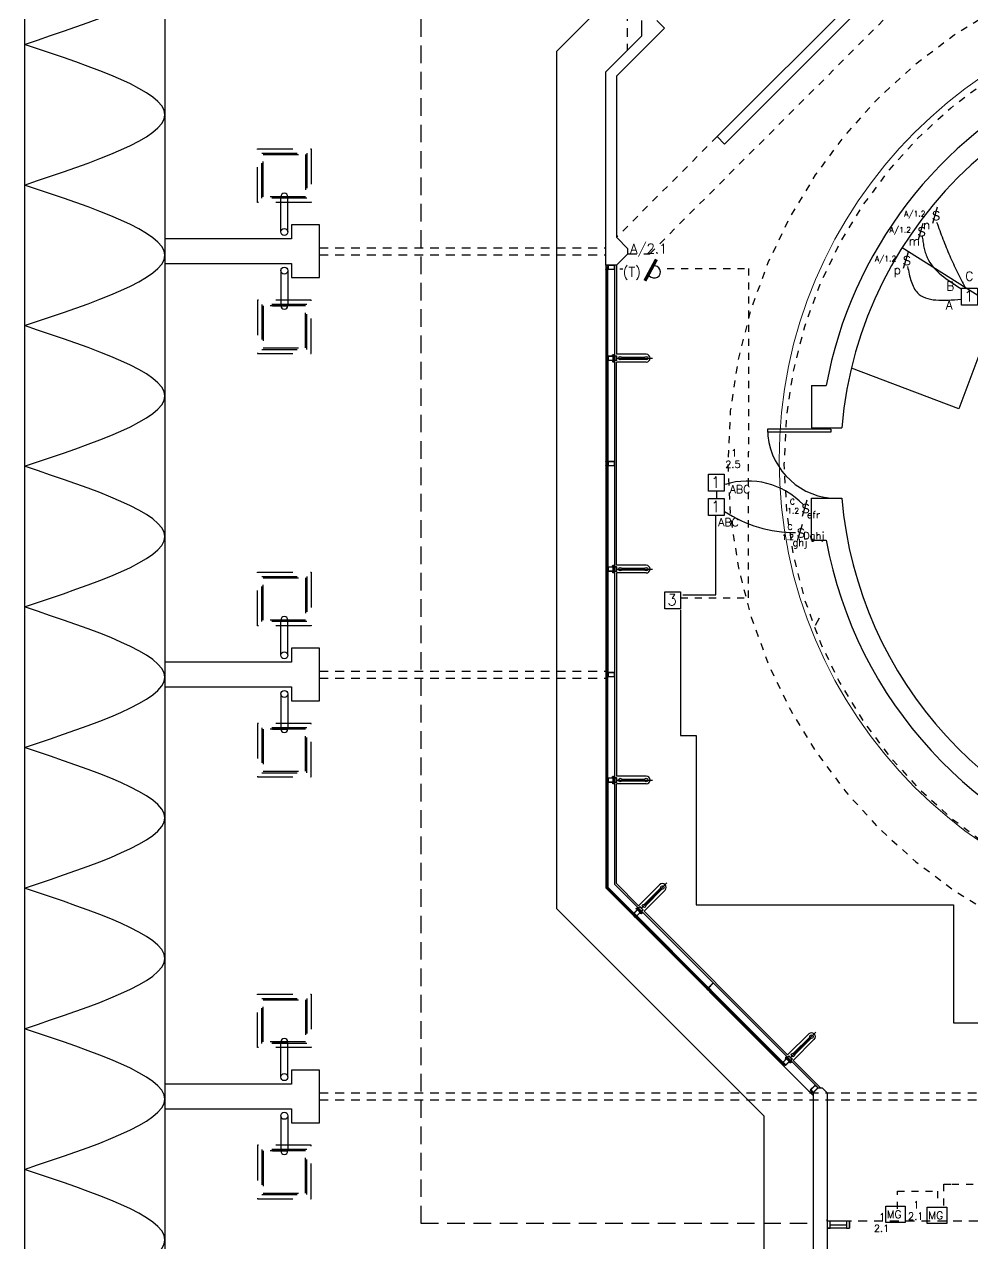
# Model space of a CAD drawing. Extents: x 638.8 to 694.4, y 623.5 to 665.5.
# Drawn here: x 659.63 to 673.13, y 632.45 to 649.79 of the extents above; entities that cross this region are included whole.
import ezdxf

# ---------------------------------------------------------------- set-up
doc = ezdxf.new("R2010")
doc.units = 0
doc.header["$LTSCALE"] = 0.5
doc.header["$MEASUREMENT"] = 0
for name, pattern in [('DASHDOTX2', [2, 1, -0.5, 0, -0.5]), ('DASHED2', [0.375, 0.25, -0.125]), ('HIDDEN', [0.375, 0.25, -0.125]), ('HIDDEN2', [0.1875, 0.125, -0.0625]), ('PHANTOM2', [31.75, 15.875, -3.175, 3.175, -3.175, 3.175, -3.175])]:
    doc.linetypes.add(name, pattern=pattern)
for name, color, linetype in [('ALUMBRADO', 3, 'CONTINUOUS'), ('columnas', 5, 'CONTINUOUS'), ('LUCES', 170, 'CONTINUOUS'), ('MUEBLES', 6, 'CONTINUOUS'), ('PARED', 1, 'CONTINUOUS'), ('paredes', 1, 'CONTINUOUS'), ('PISO', 1, 'CONTINUOUS'), ('pisoplanta', 1, 'CONTINUOUS'), ('PROYECCIONES', 6, 'HIDDEN'), ('PUERTAS', 6, 'CONTINUOUS'), ('SEÑALES', 4, 'CONTINUOUS'), ('talud', 5, 'CONTINUOUS'), ('texturas', 6, 'CONTINUOUS'), ('TOMAS', 4, 'HIDDEN2'), ('TUBERIA', 3, 'DASHDOTX2'), ('tuberia_alumbrado', 3, 'DASHED2'), ('ventana', 6, 'CONTINUOUS'), ('ventanas', 6, 'CONTINUOUS'), ('vidrio', 6, 'CONTINUOUS')]:
    doc.layers.add(name, color=color, linetype=linetype)
doc.styles.add('romans', font='romans.shx')

# ---------------------------------------------------------------- blocks, each defined once
blk = doc.blocks.new('apoymuro-cortina')
at = {"layer": 'vidrio', "color": 1, "linetype": 'Continuous'}
for p, q in [((0, 0), (-0.099, 0)), ((0, -0.057), (0, 0)), ((-0.125, -0.001), (-0.125, -0.057)), ((-0.119, 0), (-0.124, 0)), ((-0.124, -0.057), (-0.119, -0.057)), ((-0.122, -0.01), (-0.122, -0.003)), ((-0.122, -0.032), (-0.122, -0.013)), ((-0.096, -0.032), (-0.122, -0.032)), ((-0.122, -0.035), (-0.096, -0.035)), ((-0.122, -0.044), (-0.122, -0.035)), ((-0.122, -0.054), (-0.122, -0.048)), ((-0.121, -0.003), (-0.12, -0.003)), ((-0.12, -0.01), (-0.121, -0.01)), ((-0.121, -0.013), (-0.119, -0.013)), ((-0.119, -0.045), (-0.121, -0.045)), ((-0.121, -0.047), (-0.12, -0.047)), ((-0.12, -0.055), (-0.121, -0.055)), ((-0.12, -0.003), (-0.12, -0.004)), ((-0.12, -0.009), (-0.12, -0.01)), ((-0.12, -0.047), (-0.12, -0.048)), ((-0.12, -0.054), (-0.12, -0.055)), ((-0.119, -0.004), (-0.119, -0.001)), ((-0.119, -0.012), (-0.119, -0.009)), ((-0.119, -0.048), (-0.119, -0.045)), ((-0.119, -0.057), (-0.119, -0.054)), ((-0.1, -0.001), (-0.1, -0.004)), ((-0.1, -0.009), (-0.1, -0.012)), ((-0.1, -0.045), (-0.1, -0.048)), ((-0.1, -0.054), (-0.1, -0.057)), ((-0.099, -0.013), (-0.097, -0.013)), ((-0.097, -0.045), (-0.099, -0.045)), ((-0.099, -0.057), (-0.094, -0.057)), ((-0.098, -0.003), (-0.097, -0.003)), ((-0.098, -0.004), (-0.098, -0.003)), ((-0.098, -0.01), (-0.098, -0.009)), ((-0.097, -0.01), (-0.098, -0.01)), ((-0.098, -0.047), (-0.097, -0.047)), ((-0.098, -0.048), (-0.098, -0.047)), ((-0.098, -0.055), (-0.098, -0.054)), ((-0.097, -0.055), (-0.098, -0.055)), ((-0.096, -0.003), (-0.096, -0.01)), ((-0.096, -0.013), (-0.096, -0.032)), ((-0.096, -0.035), (-0.096, -0.044)), ((-0.096, -0.048), (-0.096, -0.054)), ((-0.094, -0.057), (0, -0.057)), ((-0.093, -0.003), (-0.093, -0.054)), ((-0.004, -0.003), (-0.093, -0.003)), ((-0.093, -0.055), (-0.004, -0.055)), ((-0.003, -0.054), (-0.003, -0.003))]:
    blk.add_line(p, q, dxfattribs=at)
at = {"layer": 'vidrio', "linetype": 'Continuous'}
for p, q in [((-0.04, 0.002), (-0.04, 0.005)), ((-0.04, 0.005), (0.031, 0.005)), ((0.027, 0.002), (-0.04, 0.002)), ((-0.032, 0.006), (-0.032, 0.008)), ((-0.032, 0.008), (-0.006, 0.008)), ((-0.006, 0.006), (-0.032, 0.006)), ((-0.009, 0.01), (-0.029, 0.01)), ((-0.029, 0.01), (-0.029, 0.008)), ((-0.029, 0.008), (-0.009, 0.008)), ((-0.028, 0.011), (-0.028, 0.02)), ((-0.026, 0.021), (-0.011, 0.021)), ((-0.011, 0.011), (-0.026, 0.011)), ((-0.024, 0.02), (-0.024, 0.011)), ((-0.015, 0.021), (-0.023, 0.021)), ((-0.014, 0.011), (-0.014, 0.02)), ((-0.009, 0.02), (-0.009, 0.011)), ((-0.009, 0.008), (-0.009, 0.01)), ((-0.006, 0.008), (-0.006, 0.006)), ((0.027, -0.059), (0.027, 0.002)), ((0.031, -0.063), (0.031, 0.005)), ((-0.105, -0.044), (-0.113, -0.044)), ((-0.04, -0.059), (0.027, -0.059)), ((-0.04, -0.063), (-0.04, -0.059)), ((0.031, -0.063), (-0.04, -0.063)), ((-0.032, -0.063), (-0.032, -0.065)), ((-0.006, -0.063), (-0.032, -0.063)), ((-0.032, -0.065), (-0.006, -0.065)), ((-0.029, -0.068), (-0.029, -0.065)), ((-0.029, -0.065), (-0.009, -0.065)), ((-0.009, -0.068), (-0.029, -0.068)), ((-0.028, -0.069), (-0.028, -0.078)), ((-0.011, -0.068), (-0.026, -0.068)), ((-0.026, -0.078), (-0.011, -0.078)), ((-0.013, -0.005), (-0.025, -0.005)), ((-0.025, -0.005), (-0.025, -0.052)), ((-0.025, -0.052), (-0.013, -0.052)), ((-0.025, -0.083), (-0.025, -0.078)), ((-0.013, -0.079), (-0.025, -0.079)), ((-0.013, -0.081), (-0.025, -0.081)), ((-0.025, -0.083), (-0.024, -0.084)), ((-0.013, -0.083), (-0.025, -0.083)), ((-0.024, -0.078), (-0.024, -0.069)), ((-0.014, -0.084), (-0.024, -0.084)), ((-0.015, -0.078), (-0.023, -0.078)), ((-0.015, -0.08), (-0.023, -0.08)), ((-0.015, -0.082), (-0.023, -0.082)), ((-0.019, -0.084), (-0.019, -0.084)), ((-0.014, -0.069), (-0.014, -0.078)), ((-0.013, -0.083), (-0.014, -0.084)), ((-0.013, -0.052), (-0.013, -0.005)), ((-0.013, -0.083), (-0.013, -0.078)), ((-0.009, -0.065), (-0.009, -0.068)), ((-0.009, -0.078), (-0.009, -0.069)), ((-0.006, -0.065), (-0.006, -0.063))]:
    blk.add_line(p, q, dxfattribs=at)
at = {"layer": 'vidrio', "color": 1, "linetype": 'Continuous', "extrusion": (0, 0, -1)}
for centre, major_axis, start_param, end_param in [((-0.099, -0.001), (0.000451, -0.000451), 2.356194, 3.926991), ((-0.124, -0.001), (0.000451, -0.000451), 2.356194, 3.926991), ((-0.124, -0.057), (0.000451, 0.000451), 2.356194, 3.926991), ((-0.121, -0.003), (0.000451, -0.000451), 2.356194, 3.926991), ((-0.121, -0.01), (0.000451, 0.000451), 2.356194, 3.926991), ((-0.121, -0.013), (0.000451, -0.000451), 2.356194, 3.926991), ((-0.121, -0.044), (0.000451, 0.000451), 2.356194, 3.926991), ((-0.121, -0.048), (0.000451, -0.000451), 2.356194, 3.926991), ((-0.121, -0.054), (0.000451, 0.000451), 2.356194, 3.926991), ((-0.119, -0.004), (0.000451, 0.000451), 2.356194, 3.926991), ((-0.119, -0.009), (0.000451, -0.000451), 2.356194, 3.926991), ((-0.119, -0.048), (0.000451, 0.000451), 2.356194, 3.926991), ((-0.119, -0.054), (0.000451, -0.000451), 2.356194, 3.926991), ((-0.119, -0.001), (0.000451, -0.000451), 3.926991, 5.497787), ((-0.119, -0.004), (0.000451, -0.000451), -0.785398, 0.785398), ((-0.119, -0.009), (0.000451, -0.000451), 3.926991, 5.497787), ((-0.119, -0.012), (0.000451, -0.000451), -0.785398, 0.785398), ((-0.119, -0.045), (0.000451, -0.000451), 3.926991, 5.497787), ((-0.119, -0.048), (0.000451, -0.000451), -0.785398, 0.785398), ((-0.119, -0.054), (0.000451, -0.000451), 3.926991, 5.497787), ((-0.119, -0.057), (0.000451, -0.000451), -0.785398, 0.785398), ((-0.099, -0.004), (0.000451, 0.000451), 2.356194, 3.926991), ((-0.099, -0.009), (0.000451, -0.000451), 2.356194, 3.926991), ((-0.099, -0.012), (0.000451, 0.000451), 2.356194, 3.926991), ((-0.099, -0.045), (0.000451, -0.000451), 2.356194, 3.926991), ((-0.099, -0.048), (0.000451, 0.000451), 2.356194, 3.926991), ((-0.099, -0.054), (0.000451, -0.000451), 2.356194, 3.926991), ((-0.099, -0.057), (0.000451, 0.000451), 2.356194, 3.926991), ((-0.099, -0.004), (0.000451, -0.000451), -0.785398, 0.785398), ((-0.099, -0.009), (0.000451, -0.000451), 3.926991, 5.497787), ((-0.099, -0.048), (0.000451, -0.000451), -0.785398, 0.785398), ((-0.099, -0.054), (0.000451, -0.000451), 3.926991, 5.497787), ((-0.097, -0.003), (0.000451, 0.000451), 5.497787, 7.068583), ((-0.097, -0.01), (0.000451, -0.000451), -0.785398, 0.785398), ((-0.097, -0.013), (0.000451, -0.000451), 3.926991, 5.497787), ((-0.097, -0.044), (0.000451, -0.000451), -0.785398, 0.785398), ((-0.097, -0.048), (0.000451, 0.000451), 5.497787, 7.068583), ((-0.093, -0.003), (0.000361, 0.000361), 3.926991, 5.497787), ((-0.093, -0.054), (0.000361, 0.000361), 2.356194, 3.926991)]:
    blk.add_ellipse(centre, major_axis=major_axis, ratio=1, start_param=start_param, end_param=end_param, dxfattribs=at)
at = {"layer": 'vidrio', "linetype": 'Continuous', "extrusion": (0, 0, -1)}
for centre, major_axis, start_param, end_param in [((-0.026, 0.016), (0.00325, -0.00325), 3.399063, 4.454918), ((-0.026, 0.015), (0.00325, -0.00325), 0.257471, 1.313326), ((-0.019, 0), (0.0144, -0.0144), 3.678281, 4.175701), ((-0.019, 0.031), (0.0144, 0.0144), 2.107484, 2.604904), ((-0.011, 0.016), (0.00325, -0.00325), 3.399063, 4.454918), ((-0.011, 0.015), (0.00325, -0.00325), 0.257471, 1.313326), ((-0.026, -0.073), (0.00325, 0.00325), 4.96986, 6.025715), ((-0.026, -0.074), (0.00325, 0.00325), 1.828267, 2.884122), ((-0.019, -0.088), (0.0144, 0.0144), 5.249077, 5.746497), ((-0.019, -0.058), (0.0144, -0.0144), 0.536688, 1.034108), ((-0.011, -0.073), (0.00325, 0.00325), 4.96986, 6.025715), ((-0.011, -0.074), (0.00325, 0.00325), 1.828267, 2.884122)]:
    blk.add_ellipse(centre, major_axis=major_axis, ratio=1, start_param=start_param, end_param=end_param, dxfattribs=at)
at = {"layer": 'vidrio', "color": 5, "linetype": 'Continuous', "extrusion": (0, 0, -1)}
for centre, major_axis, start_param, end_param in [((-0.004, -0.003), (0.000361, -0.000361), 3.926991, 5.497787), ((-0.004, -0.054), (0.000361, 0.000361), 0.785398, 2.356194)]:
    blk.add_ellipse(centre, major_axis=major_axis, ratio=1, start_param=start_param, end_param=end_param, dxfattribs=at)

msp = doc.modelspace()

# ---------------------------------------------------------------- linework, layer by layer
at = {"layer": 'ALUMBRADO', "color": 1}
msp.add_line((670.941, 641.348), (670.885, 641.244), dxfattribs=at)
at = {"layer": 'ALUMBRADO', "color": 1, "linetype": 'Continuous'}
for p, q in [((669.348, 636.074), (669.344, 636.07)), ((669.344, 636.069), (669.384, 636.03)), ((669.348, 636.071), (669.349, 636.072)), ((669.353, 636.065), (669.348, 636.07)), ((669.351, 636.072), (669.349, 636.074)), ((669.349, 636.072), (669.35, 636.071)), ((669.354, 636.067), (669.355, 636.066)), ((669.355, 636.066), (669.354, 636.065)), ((669.357, 636.066), (669.355, 636.068)), ((669.356, 636.063), (669.357, 636.065)), ((669.369, 636.049), (669.356, 636.063)), ((669.432, 636.158), (669.363, 636.088)), ((669.363, 636.087), (669.365, 636.085)), ((669.365, 636.087), (669.366, 636.088)), ((669.366, 636.086), (669.365, 636.087)), ((669.367, 636.088), (669.371, 636.083)), ((669.368, 636.082), (669.371, 636.079)), ((669.432, 636.154), (669.369, 636.091)), ((669.369, 636.09), (669.405, 636.054)), ((669.37, 636.082), (669.369, 636.082)), ((669.387, 636.068), (669.369, 636.049)), ((669.371, 636.083), (669.37, 636.082)), ((669.371, 636.047), (669.389, 636.066)), ((669.372, 636.079), (669.373, 636.081)), ((669.374, 636.081), (669.387, 636.068)), ((669.377, 636.041), (669.371, 636.047)), ((669.38, 636.042), (669.378, 636.041)), ((669.38, 636.039), (669.381, 636.04)), ((669.385, 636.034), (669.38, 636.038)), ((669.383, 636.04), (669.381, 636.042)), ((669.381, 636.04), (669.382, 636.039)), ((669.386, 636.035), (669.385, 636.034)), ((669.385, 636.03), (669.389, 636.033)), ((669.386, 636.036), (669.386, 636.035)), ((669.389, 636.034), (669.386, 636.036))]:
    msp.add_line(p, q, dxfattribs=at)
at = {"layer": 'ALUMBRADO', "color": 6}
msp.add_line((669.368, 636.062), (669.374, 636.068), dxfattribs=at)
at = {"layer": 'ALUMBRADO', "linetype": 'Continuous'}
msp.add_line((669.389, 636.053), (669.383, 636.047), dxfattribs=at)
at = {"layer": 'ALUMBRADO', "const_width": 0.0468}
msp.add_lwpolyline([(668.625, 646.449), (668.461, 646.145)], dxfattribs=at)
at = {"layer": 'ALUMBRADO'}
for points in [[(672.969, 646.041), (673.193, 646.041), (673.193, 645.797), (672.969, 645.797)], [(669.365, 643.396), (669.59, 643.396), (669.59, 643.152), (669.365, 643.152)], [(669.365, 643.049), (669.59, 643.049), (669.59, 642.805), (669.365, 642.805)], [(668.745, 641.723), (668.97, 641.723), (668.97, 641.479), (668.745, 641.479)]]:
    msp.add_lwpolyline(points, close=True, dxfattribs=at)
msp.add_arc((668.593, 646.272), 0.0878, 202.0969, 81.2238, dxfattribs=at)
at = {"layer": 'ALUMBRADO', "color": 1, "linetype": 'Continuous', "extrusion": (0, 0, -1)}
for centre, major_axis, start_param, end_param in [((669.345, 636.07), (0.000638, 0), 2.356194, 3.926991), ((669.349, 636.073), (0.000638, 0), 3.926991, 5.497787), ((669.349, 636.07), (0.000638, 0), 2.356194, 3.926991), ((669.351, 636.071), (0, 0.000638), 2.356194, 3.926991), ((669.351, 636.071), (0.000638, 0), -0.785398, 0.785398), ((669.353, 636.066), (0, 0.000638), 2.356194, 3.926991), ((669.354, 636.068), (0.000638, 0), 2.356194, 3.926991), ((669.354, 636.068), (0.000638, 0), 3.926991, 5.497787), ((669.356, 636.063), (0.000638, 0), 2.356194, 3.926991), ((669.357, 636.065), (0.000638, 0), -0.785398, 0.785398), ((669.363, 636.088), (0.000638, 0), 2.356194, 3.926991), ((669.365, 636.086), (0, 0.000638), 2.356194, 3.926991), ((669.366, 636.088), (0, 0.000638), 5.497787, 7.068583), ((669.365, 636.086), (0.000638, 0), -0.785398, 0.785398), ((669.369, 636.082), (0.000638, 0), 3.926991, 5.497787), ((669.369, 636.082), (0.000638, 0), 2.356194, 3.926991), ((669.369, 636.09), (0, 0.00051), 3.926991, 5.497787), ((669.371, 636.083), (0.000638, 0), -0.785398, 0.785398), ((669.371, 636.08), (0, 0.000638), 2.356194, 3.926991), ((669.373, 636.08), (0.000638, 0), 3.926991, 5.497787), ((669.378, 636.041), (0, 0.000638), 2.356194, 3.926991), ((669.38, 636.042), (0.000638, 0), 3.926991, 5.497787), ((669.38, 636.039), (0.000638, 0), 2.356194, 3.926991), ((669.382, 636.04), (0, 0.000638), 2.356194, 3.926991), ((669.382, 636.04), (0.000638, 0), -0.785398, 0.785398), ((669.385, 636.03), (0, 0.000638), 2.356194, 3.926991), ((669.386, 636.036), (0.000638, 0), 2.356194, 3.926991), ((669.385, 636.034), (0, 0.000638), 2.356194, 3.926991), ((669.386, 636.036), (0.000638, 0), 3.926991, 5.497787)]:
    msp.add_ellipse(centre, major_axis=major_axis, ratio=1, start_param=start_param, end_param=end_param, dxfattribs=at)
at = {"layer": 'columnas'}
for points in [[(661.63, 646.74), (661.63, 646.39), (663.43, 646.39), (663.43, 646.19), (663.83, 646.19), (663.83, 646.94), (663.43, 646.94), (663.43, 646.74), (661.63, 646.74)], [(661.63, 640.719), (661.63, 640.369), (663.43, 640.369), (663.43, 640.169), (663.83, 640.169), (663.83, 640.919), (663.43, 640.919), (663.43, 640.719), (661.63, 640.719)], [(661.63, 634.719), (661.63, 634.369), (663.43, 634.369), (663.43, 634.169), (663.83, 634.169), (663.83, 634.919), (663.43, 634.919), (663.43, 634.719), (661.63, 634.719)]]:
    msp.add_lwpolyline(points, dxfattribs=at)
at = {"layer": 'LUCES'}
for p, q in [((672.622, 647.19), (672.554, 646.958)), ((672.416, 646.962), (672.348, 646.729)), ((672.206, 646.551), (672.138, 646.318)), ((670.766, 643.025), (670.698, 642.792)), ((670.698, 642.678), (670.629, 642.445))]:
    msp.add_line(p, q, dxfattribs=at)
at = {"layer": 'MUEBLES'}
msp.add_line((671.055, 632.769), (671.055, 632.794), dxfattribs=at)
msp.add_line((671.055, 632.769), (671.055, 632.794), dxfattribs=at)
for points in [[(671.055, 632.769), (671.055, 632.669), (671.099, 632.669), (671.099, 632.769)], [(671.329, 632.769), (671.329, 632.669), (671.373, 632.669), (671.373, 632.769)]]:
    msp.add_lwpolyline(points, close=True, dxfattribs=at)
at = {"layer": 'PARED'}
msp.add_line((670.83, 644.655), (671.041, 644.655), dxfattribs=at)
at = {"layer": 'paredes'}
for p, q in [((669.49, 648.195), (672.585, 651.29)), ((669.596, 648.089), (672.497, 650.99)), ((668.411, 649.845), (668.411, 649.622)), ((668.739, 649.739), (668.633, 649.845)), ((667.905, 649.116), (668.411, 649.622)), ((668.055, 649.054), (668.739, 649.739)), ((667.905, 646.365), (667.905, 649.116)), ((668.055, 649.054), (668.055, 646.765)), ((669.49, 648.195), (669.596, 648.089)), ((668.22, 646.601), (668.055, 646.765)), ((668.055, 646.365), (668.22, 646.53)), ((668.22, 646.53), (668.22, 646.601)), ((668.055, 646.365), (667.905, 646.365)), ((670.83, 644.655), (670.83, 644.055)), ((670.83, 642.455), (670.83, 643.055)), ((670.855, 634.594), (670.926, 634.665)), ((670.926, 634.665), (670.984, 634.665)), ((671.055, 634.594), (670.984, 634.665)), ((670.855, 634.594), (670.855, 631.944)), ((671.055, 634.594), (671.055, 631.944))]:
    msp.add_line(p, q, dxfattribs=at)
at = {"layer": 'paredes', "color": 6}
msp.add_line((667.905, 646.365), (667.905, 637.509), dxfattribs=at)
at = {"layer": 'paredes', "ltscale": 0.75}
for p, q in [((670.83, 644.055), (671.262, 644.055)), ((670.83, 643.055), (671.262, 643.055)), ((670.83, 642.455), (671.041, 642.455))]:
    msp.add_line(p, q, dxfattribs=at)
for radius, start, end in [(5.75, 4.9885, 175.0115), (6.05, 115.4706, 169.5243), (5.75, 184.9885, 259.9846), (6.05, 190.4757, 254.665)]:
    msp.add_arc((676.99, 643.555), radius, start, end, dxfattribs=at)
at = {"layer": 'PISO', "color": 1, "ltscale": 0.1}
for p, q in [((673.472, 645.764), (672.121, 646.613)), ((673.472, 645.764), (672.927, 644.324)), ((672.927, 644.324), (671.4, 644.902))]:
    msp.add_line(p, q, dxfattribs=at)
at = {"layer": 'pisoplanta', "color": 6}
for p, q in [((668.055, 646.365), (668.055, 645.099)), ((668.48, 645.099), (668.055, 645.099)), ((668.48, 644.989), (668.055, 644.989)), ((668.055, 642.099), (668.055, 644.989)), ((668.48, 642.099), (668.055, 642.099)), ((668.48, 641.989), (668.055, 641.989)), ((668.055, 641.989), (668.055, 639.099)), ((668.48, 639.099), (668.055, 639.099)), ((668.48, 638.989), (668.055, 638.989)), ((668.055, 637.571), (668.055, 638.989)), ((668.055, 637.571), (668.371, 637.255)), ((668.671, 637.556), (668.371, 637.255)), ((668.749, 637.478), (668.449, 637.177)), ((670.492, 635.134), (668.449, 637.177)), ((670.793, 635.434), (670.492, 635.134)), ((670.87, 635.357), (670.57, 635.056)), ((670.57, 635.056), (670.961, 634.665))]:
    msp.add_line(p, q, dxfattribs=at)
for centre, start, end in [((668.48, 645.044), 270, 90), ((668.48, 642.044), 270, 90), ((668.48, 639.044), 270, 90), ((668.71, 637.517), 315, 135), ((670.832, 635.395), 315, 135)]:
    msp.add_arc(centre, 0.055, start, end, dxfattribs=at)
at = {"layer": 'PROYECCIONES', "color": 1, "ltscale": 2}
for p, q in [((665.272, 654.365), (665.272, 632.744)), ((665.272, 632.744), (670.855, 632.744))]:
    msp.add_line(p, q, dxfattribs=at)
at = {"layer": 'PROYECCIONES'}
for p, q in [((668.211, 651.99), (668.211, 649.422)), ((663.83, 646.615), (667.905, 646.615)), ((663.83, 646.515), (667.905, 646.515)), ((668.22, 646.53), (668.531, 646.53)), ((663.83, 640.594), (667.905, 640.594)), ((663.83, 640.494), (667.905, 640.494)), ((663.83, 634.594), (676.817, 634.594)), ((663.83, 634.494), (676.832, 634.494)), ((676.573, 632.769), (671.373, 632.769))]:
    msp.add_line(p, q, dxfattribs=at)
at = {"layer": 'PROYECCIONES', "ltscale": 0.8}
for p, q in [((668.531, 646.53), (672.744, 650.743)), ((669.49, 648.195), (668.057, 646.763))]:
    msp.add_line(p, q, dxfattribs=at)
at = {"layer": 'PROYECCIONES', "color": 6}
for p, q in [((667.917, 640.55), (667.925, 640.55)), ((667.934, 640.519), (667.934, 640.518))]:
    msp.add_line(p, q, dxfattribs=at)
at = {"layer": 'PROYECCIONES', "ltscale": 0.8}
for radius, start in [(7.35, 270.3718), (6.55, 270.4172)]:
    msp.add_arc((676.99, 643.555), radius, start, 270, dxfattribs=at)
at = {"layer": 'PUERTAS'}
msp.add_line((668.145, 646.31), (668.105, 646.31), dxfattribs=at)
at = {"layer": 'PUERTAS', "ltscale": 0.1}
for p, q in [((671.107, 644.033), (670.207, 644.033)), ((671.107, 644.033), (671.107, 643.993)), ((671.107, 643.993), (670.207, 643.993))]:
    msp.add_line(p, q, dxfattribs=at)
msp.add_arc((671.198, 644.041), 0.991, 180.495, 264.7466, dxfattribs=at)
at = {"layer": 'SEÑALES', "color": 5}
for points in [[(671.89, 632.984), (672.167, 632.984), (672.167, 632.751), (671.89, 632.751)], [(672.48, 632.968), (672.758, 632.968), (672.758, 632.736), (672.48, 632.736)]]:
    msp.add_lwpolyline(points, close=True, dxfattribs=at)
at = {"layer": 'talud'}
for p, q in [((659.63, 656.64), (659.63, 629.507)), ((661.63, 654.64), (661.63, 631.507))]:
    msp.add_line(p, q, dxfattribs=at)
at = {"layer": 'texturas', "color": 1}
for p, q in [((667.205, 649.406), (667.711, 649.912)), ((667.205, 649.406), (667.205, 637.219)), ((667.205, 637.219), (670.155, 634.269)), ((670.155, 634.269), (670.155, 631.507))]:
    msp.add_line(p, q, dxfattribs=at)
at = {"layer": 'texturas'}
for points in [[(659.63, 649.507), (661.63, 650.507), (659.63, 651.507)], [(659.63, 647.507), (661.63, 648.507), (659.63, 649.507)], [(659.63, 645.507), (661.63, 646.507), (659.63, 647.507)], [(659.63, 643.507), (661.63, 644.507), (659.63, 645.507)], [(659.63, 641.507), (661.63, 642.507), (659.63, 643.507)], [(659.63, 639.507), (661.63, 640.507), (659.63, 641.507)], [(659.63, 637.507), (661.63, 638.507), (659.63, 639.507)], [(659.63, 635.507), (661.63, 636.507), (659.63, 637.507)], [(659.63, 633.507), (661.63, 634.507), (659.63, 635.507)], [(659.63, 631.507), (661.63, 632.507), (659.63, 633.507)]]:
    msp.add_spline(points, degree=3, dxfattribs=at)
at = {"layer": 'TOMAS'}
for p, q in [((668.777, 646.32), (669.934, 646.32)), ((669.934, 646.32), (669.934, 643.706)), ((669.934, 641.638), (669.934, 643.706)), ((668.973, 641.638), (669.934, 641.638)), ((672.714, 632.995), (672.714, 633.296)), ((672.714, 633.296), (672.831, 633.296)), ((672.831, 633.296), (675.244, 633.296)), ((672.054, 632.947), (672.054, 633.196)), ((672.054, 633.196), (672.624, 633.196)), ((672.624, 633.196), (672.624, 633.001))]:
    msp.add_line(p, q, dxfattribs=at)
at = {"layer": 'TUBERIA', "color": 1}
for p, q in [((663.162, 647.34), (663.38, 647.34)), ((663.28, 646.84), (663.28, 647.34)), ((663.38, 646.84), (663.38, 647.34)), ((663.28, 646.29), (663.28, 645.79)), ((663.38, 646.29), (663.38, 645.79)), ((663.162, 645.79), (663.38, 645.79)), ((663.162, 641.319), (663.38, 641.319)), ((663.28, 640.819), (663.28, 641.319)), ((663.38, 640.819), (663.38, 641.319)), ((663.28, 640.269), (663.28, 639.769)), ((663.38, 640.269), (663.38, 639.769)), ((663.162, 639.769), (663.38, 639.769)), ((663.162, 635.319), (663.38, 635.319)), ((663.28, 634.819), (663.28, 635.319)), ((663.38, 634.819), (663.38, 635.319)), ((663.28, 634.269), (663.28, 633.769)), ((663.38, 634.269), (663.38, 633.769)), ((663.162, 633.769), (663.38, 633.769))]:
    msp.add_line(p, q, dxfattribs=at)
for points in [[(663.71, 647.26), (662.95, 647.26), (662.95, 648.02), (663.71, 648.02)], [(663.65, 647.32), (663.01, 647.32), (663.01, 647.96), (663.65, 647.96)], [(663.63, 647.34), (663.03, 647.34), (663.03, 647.94), (663.63, 647.94)], [(663.71, 645.87), (662.95, 645.87), (662.95, 645.11), (663.71, 645.11)], [(663.65, 645.81), (663.01, 645.81), (663.01, 645.17), (663.65, 645.17)], [(663.63, 645.79), (663.03, 645.79), (663.03, 645.19), (663.63, 645.19)], [(663.71, 641.239), (662.95, 641.239), (662.95, 641.999), (663.71, 641.999)], [(663.65, 641.299), (663.01, 641.299), (663.01, 641.939), (663.65, 641.939)], [(663.63, 641.319), (663.03, 641.319), (663.03, 641.919), (663.63, 641.919)], [(663.71, 639.849), (662.95, 639.849), (662.95, 639.089), (663.71, 639.089)], [(663.65, 639.789), (663.01, 639.789), (663.01, 639.149), (663.65, 639.149)], [(663.63, 639.769), (663.03, 639.769), (663.03, 639.169), (663.63, 639.169)], [(663.71, 635.239), (662.95, 635.239), (662.95, 635.999), (663.71, 635.999)], [(663.65, 635.299), (663.01, 635.299), (663.01, 635.939), (663.65, 635.939)], [(663.63, 635.319), (663.03, 635.319), (663.03, 635.919), (663.63, 635.919)], [(663.71, 633.849), (662.95, 633.849), (662.95, 633.089), (663.71, 633.089)], [(663.65, 633.789), (663.01, 633.789), (663.01, 633.149), (663.65, 633.149)], [(663.63, 633.769), (663.03, 633.769), (663.03, 633.169), (663.63, 633.169)]]:
    msp.add_lwpolyline(points, close=True, dxfattribs=at)
at = {"layer": 'TUBERIA', "color": 1, "linetype": 'Continuous'}
for centre in [(663.33, 646.84), (663.33, 646.29), (663.33, 640.819), (663.33, 640.269), (663.33, 634.819), (663.33, 634.269)]:
    msp.add_circle(centre, 0.05, dxfattribs=at)
for centre, start, end in [((663.33, 647.34), 0, 180), ((663.33, 645.79), 180, 0), ((663.33, 641.319), 0, 180), ((663.33, 639.769), 180, 0), ((663.33, 635.319), 0, 180), ((663.33, 633.769), 180, 0)]:
    msp.add_arc(centre, 0.05, start, end, dxfattribs=at)
at = {"layer": 'tuberia_alumbrado', "color": 4, "linetype": 'Continuous'}
for p, q in [((669.48, 643.161), (669.48, 643.059)), ((669.469, 641.677), (669.469, 642.799)), ((669.002, 641.677), (669.469, 641.677))]:
    msp.add_line(p, q, dxfattribs=at)
at = {"layer": 'tuberia_alumbrado', "color": 4, "linetype": 'PHANTOM2'}
for p, q in [((668.966, 641.465), (668.966, 639.68)), ((668.966, 639.68), (669.192, 639.68)), ((669.192, 639.68), (669.192, 637.271)), ((669.192, 637.271), (672.851, 637.271)), ((672.851, 637.271), (672.851, 635.59)), ((672.851, 635.59), (681.626, 635.59))]:
    msp.add_line(p, q, dxfattribs=at)
at = {"layer": 'tuberia_alumbrado', "color": 5, "linetype": 'Continuous', "lineweight": 15}
msp.add_circle((676.955, 643.6), 6.584, dxfattribs=at)
at = {"layer": 'tuberia_alumbrado', "color": 4, "linetype": 'Continuous'}
for centre, radius, start, end in [((669.925, 642.201), 1.096, 44.0136, 107.1084), ((670.595, 644.397), 1.831, 236.8121, 270.3421)]:
    msp.add_arc(centre, radius, start, end, dxfattribs=at)
at = {"layer": 'tuberia_alumbrado', "color": 4, "linetype": 'PHANTOM2'}
for points in [[(672.612, 646.98), (672.799, 646.501), (673.019, 646.048)], [(672.406, 646.787), (672.479, 646.474), (672.972, 646.028)], [(672.199, 646.348), (672.339, 645.975), (672.959, 645.882)]]:
    msp.add_spline(points, degree=3, dxfattribs=at)
at = {"layer": 'ventana'}
for p, q in [((671.402, 632.769), (671.055, 632.769)), ((671.373, 632.769), (671.373, 632.669)), ((671.329, 632.669), (671.055, 632.669))]:
    msp.add_line(p, q, dxfattribs=at)
at = {"layer": 'ventana', "color": 1}
msp.add_line((671.099, 632.719), (671.329, 632.719), dxfattribs=at)
at = {"layer": 'ventanas'}
for p in [(668.03, 646.365), (670.926, 634.665)]:
    msp.add_line(p, (668.03, 637.561), dxfattribs=at)
at = {"layer": 'vidrio', "color": 1, "linetype": 'Continuous'}
for p, q in [((667.905, 646.365), (667.905, 646.308)), ((667.911, 646.365), (667.905, 646.365)), ((667.905, 646.308), (667.911, 646.308)), ((667.908, 646.356), (667.908, 646.362)), ((667.908, 646.333), (667.908, 646.352)), ((667.934, 646.333), (667.908, 646.333)), ((667.908, 646.33), (667.934, 646.33)), ((667.908, 646.321), (667.908, 646.33)), ((667.908, 646.311), (667.908, 646.317)), ((667.909, 646.363), (667.91, 646.363)), ((667.91, 646.355), (667.909, 646.355)), ((667.909, 646.352), (667.911, 646.352)), ((667.911, 646.321), (667.909, 646.321)), ((667.909, 646.318), (667.91, 646.318)), ((667.91, 646.31), (667.909, 646.31)), ((667.91, 646.363), (667.91, 646.361)), ((667.91, 646.356), (667.91, 646.355)), ((667.91, 646.318), (667.91, 646.317)), ((667.91, 646.312), (667.91, 646.31)), ((667.911, 646.361), (667.911, 646.365)), ((667.911, 646.353), (667.911, 646.356)), ((667.911, 646.317), (667.911, 646.32)), ((667.911, 646.308), (667.911, 646.312)), ((667.93, 646.365), (667.93, 646.361)), ((667.93, 646.356), (667.93, 646.353)), ((667.93, 646.32), (667.93, 646.317)), ((667.93, 646.312), (667.93, 646.308)), ((668.03, 646.365), (667.931, 646.365)), ((667.931, 646.352), (667.933, 646.352)), ((667.933, 646.321), (667.931, 646.321)), ((667.931, 646.308), (667.936, 646.308)), ((667.932, 646.363), (667.933, 646.363)), ((667.932, 646.361), (667.932, 646.363)), ((667.932, 646.355), (667.932, 646.356)), ((667.933, 646.355), (667.932, 646.355)), ((667.932, 646.318), (667.933, 646.318)), ((667.932, 646.317), (667.932, 646.318)), ((667.932, 646.31), (667.932, 646.312)), ((667.933, 646.31), (667.932, 646.31)), ((667.934, 646.362), (667.934, 646.356)), ((667.934, 646.352), (667.934, 646.333)), ((667.934, 646.33), (667.934, 646.321)), ((667.934, 646.317), (667.934, 646.311)), ((667.936, 646.308), (668.03, 646.308)), ((667.937, 646.362), (667.937, 646.311)), ((668.026, 646.362), (667.937, 646.362)), ((667.937, 646.311), (668.026, 646.311)), ((668.027, 646.311), (668.027, 646.362)), ((668.03, 646.308), (668.03, 646.365)), ((667.911, 643.573), (667.905, 643.573)), ((667.905, 643.572), (667.905, 643.516)), ((667.905, 643.516), (667.911, 643.516)), ((667.908, 643.564), (667.908, 643.57)), ((667.908, 643.541), (667.908, 643.56)), ((667.934, 643.541), (667.908, 643.541)), ((667.908, 643.538), (667.934, 643.538)), ((667.908, 643.529), (667.908, 643.538)), ((667.908, 643.519), (667.908, 643.525)), ((667.909, 643.571), (667.91, 643.571)), ((667.91, 643.563), (667.909, 643.563)), ((667.909, 643.56), (667.911, 643.56)), ((667.911, 643.528), (667.909, 643.528)), ((667.909, 643.526), (667.91, 643.526)), ((667.91, 643.518), (667.909, 643.518)), ((667.91, 643.571), (667.91, 643.569)), ((667.91, 643.564), (667.91, 643.563)), ((667.91, 643.526), (667.91, 643.525)), ((667.91, 643.52), (667.91, 643.518)), ((667.911, 643.569), (667.911, 643.572)), ((667.911, 643.561), (667.911, 643.564)), ((667.911, 643.525), (667.911, 643.528)), ((667.911, 643.516), (667.911, 643.52)), ((667.93, 643.572), (667.93, 643.569)), ((667.93, 643.564), (667.93, 643.561)), ((667.93, 643.528), (667.93, 643.525)), ((667.93, 643.52), (667.93, 643.516)), ((668.03, 643.573), (667.931, 643.573)), ((667.931, 643.56), (667.933, 643.56)), ((667.933, 643.528), (667.931, 643.528)), ((667.931, 643.516), (667.936, 643.516)), ((667.932, 643.571), (667.933, 643.571)), ((667.932, 643.569), (667.932, 643.571)), ((667.932, 643.563), (667.932, 643.564)), ((667.933, 643.563), (667.932, 643.563)), ((667.932, 643.526), (667.933, 643.526)), ((667.932, 643.525), (667.932, 643.526)), ((667.932, 643.518), (667.932, 643.52)), ((667.933, 643.518), (667.932, 643.518)), ((667.934, 643.57), (667.934, 643.564)), ((667.934, 643.56), (667.934, 643.541)), ((667.934, 643.538), (667.934, 643.529)), ((667.934, 643.525), (667.934, 643.519)), ((667.936, 643.516), (668.03, 643.516)), ((667.937, 643.57), (667.937, 643.519)), ((668.026, 643.57), (667.937, 643.57)), ((667.937, 643.518), (668.026, 643.518)), ((668.027, 643.519), (668.027, 643.57)), ((668.03, 643.516), (668.03, 643.573)), ((667.911, 640.573), (667.905, 640.573)), ((667.905, 640.572), (667.905, 640.516)), ((667.908, 640.564), (667.908, 640.57)), ((667.909, 640.571), (667.91, 640.571)), ((667.91, 640.563), (667.909, 640.563)), ((667.909, 640.56), (667.911, 640.56)), ((667.91, 640.571), (667.91, 640.569)), ((667.91, 640.564), (667.91, 640.563)), ((667.911, 640.569), (667.911, 640.572)), ((667.911, 640.561), (667.911, 640.564)), ((667.93, 640.572), (667.93, 640.569)), ((667.93, 640.564), (667.93, 640.561)), ((668.03, 640.573), (667.931, 640.573)), ((667.931, 640.56), (667.933, 640.56)), ((667.932, 640.571), (667.933, 640.571)), ((667.932, 640.569), (667.932, 640.571)), ((667.932, 640.563), (667.932, 640.564)), ((667.933, 640.563), (667.932, 640.563)), ((667.934, 640.57), (667.934, 640.564)), ((667.937, 640.57), (667.937, 640.519)), ((668.026, 640.57), (667.937, 640.57)), ((668.027, 640.519), (668.027, 640.57)), ((668.03, 640.516), (668.03, 640.573)), ((667.905, 640.516), (667.911, 640.516)), ((667.908, 640.541), (667.908, 640.56)), ((667.934, 640.541), (667.908, 640.541)), ((667.908, 640.538), (667.934, 640.538)), ((667.908, 640.529), (667.908, 640.538)), ((667.908, 640.519), (667.908, 640.525)), ((667.911, 640.528), (667.909, 640.528)), ((667.909, 640.526), (667.91, 640.526)), ((667.91, 640.518), (667.909, 640.518)), ((667.91, 640.526), (667.91, 640.525)), ((667.91, 640.52), (667.91, 640.518)), ((667.911, 640.525), (667.911, 640.528)), ((667.911, 640.516), (667.911, 640.52)), ((667.93, 640.528), (667.93, 640.525)), ((667.93, 640.52), (667.93, 640.516)), ((667.933, 640.528), (667.931, 640.528)), ((667.931, 640.516), (667.936, 640.516)), ((667.932, 640.526), (667.933, 640.526)), ((667.932, 640.525), (667.932, 640.526)), ((667.932, 640.518), (667.932, 640.52)), ((667.933, 640.518), (667.932, 640.518)), ((667.934, 640.56), (667.934, 640.541)), ((667.934, 640.538), (667.934, 640.529)), ((667.934, 640.525), (667.934, 640.519)), ((667.936, 640.516), (668.03, 640.516)), ((667.937, 640.518), (668.026, 640.518)), ((670.885, 634.706), (670.815, 634.636)), ((670.884, 634.701), (670.821, 634.638)), ((670.858, 634.602), (670.921, 634.665)), ((670.859, 634.599), (670.926, 634.665)), ((670.926, 634.665), (670.885, 634.706)), ((670.921, 634.665), (670.885, 634.701)), ((670.801, 634.621), (670.797, 634.618)), ((670.797, 634.617), (670.837, 634.577)), ((670.801, 634.618), (670.802, 634.619)), ((670.805, 634.613), (670.801, 634.617)), ((670.804, 634.619), (670.802, 634.621)), ((670.802, 634.619), (670.803, 634.618)), ((670.806, 634.615), (670.807, 634.614)), ((670.807, 634.614), (670.806, 634.613)), ((670.81, 634.613), (670.807, 634.615)), ((670.808, 634.611), (670.81, 634.612)), ((670.821, 634.597), (670.808, 634.61)), ((670.815, 634.635), (670.817, 634.633)), ((670.817, 634.634), (670.818, 634.635)), ((670.818, 634.634), (670.817, 634.634)), ((670.819, 634.635), (670.824, 634.631)), ((670.821, 634.637), (670.857, 634.602)), ((670.821, 634.629), (670.823, 634.627)), ((670.84, 634.615), (670.821, 634.597)), ((670.823, 634.629), (670.822, 634.63)), ((670.824, 634.63), (670.823, 634.629)), ((670.823, 634.595), (670.842, 634.613)), ((670.83, 634.588), (670.823, 634.595)), ((670.824, 634.627), (670.826, 634.628)), ((670.826, 634.628), (670.84, 634.615)), ((670.832, 634.59), (670.831, 634.588)), ((670.835, 634.588), (670.833, 634.59)), ((670.833, 634.587), (670.834, 634.588)), ((670.837, 634.581), (670.833, 634.586)), ((670.834, 634.588), (670.834, 634.587)), ((670.838, 634.583), (670.839, 634.582)), ((670.839, 634.582), (670.838, 634.581)), ((670.838, 634.577), (670.841, 634.581)), ((670.841, 634.582), (670.839, 634.584)), ((670.842, 634.613), (670.848, 634.607)), ((670.848, 634.606), (670.847, 634.604)), ((670.847, 634.603), (670.849, 634.601)), ((670.849, 634.603), (670.85, 634.604)), ((670.85, 634.602), (670.849, 634.603)), ((670.851, 634.604), (670.855, 634.599)), ((670.852, 634.597), (670.855, 634.595)), ((670.854, 634.597), (670.853, 634.598)), ((670.855, 634.598), (670.854, 634.597)), ((670.856, 634.595), (670.859, 634.599))]:
    msp.add_line(p, q, dxfattribs=at)
at = {"layer": 'vidrio', "linetype": 'Continuous'}
for p, q in [((667.917, 645.059), (667.917, 646.321)), ((667.925, 646.321), (667.917, 646.321)), ((667.921, 645.059), (667.921, 646.321)), ((667.925, 645.059), (667.925, 646.321)), ((667.934, 645.073), (667.934, 646.308)), ((667.917, 645.029), (667.917, 643.55)), ((667.921, 645.029), (667.921, 643.55)), ((667.925, 645.029), (667.925, 643.55)), ((667.934, 645.016), (667.934, 643.573)), ((667.917, 643.529), (667.917, 642.05)), ((667.925, 643.529), (667.917, 643.529)), ((667.921, 643.529), (667.921, 642.05)), ((667.925, 643.529), (667.925, 642.05)), ((667.934, 643.516), (667.934, 642.073)), ((667.917, 642.029), (667.917, 640.55)), ((667.921, 642.029), (667.921, 640.55)), ((667.925, 642.029), (667.925, 640.55)), ((667.934, 642.016), (667.934, 640.573)), ((667.917, 639.051), (667.917, 640.529)), ((667.925, 640.529), (667.917, 640.529)), ((667.921, 639.051), (667.921, 640.529)), ((667.925, 639.051), (667.925, 640.529)), ((667.934, 639.073), (667.934, 640.516)), ((667.917, 639.03), (667.917, 637.514)), ((667.921, 639.03), (667.921, 637.516)), ((667.925, 639.03), (667.925, 637.517)), ((667.934, 639.016), (667.934, 637.521)), ((667.917, 637.514), (668.307, 637.123)), ((667.921, 637.516), (668.31, 637.126)), ((667.925, 637.517), (668.313, 637.129)), ((667.934, 637.521), (668.304, 637.151)), ((668.322, 637.108), (669.368, 636.062)), ((668.325, 637.111), (669.371, 636.065)), ((668.328, 637.114), (669.374, 636.068)), ((668.344, 637.111), (669.364, 636.091)), ((669.389, 636.053), (670.434, 635.007)), ((669.383, 636.047), (670.429, 635.002)), ((669.386, 636.05), (670.432, 635.004)), ((669.405, 636.05), (670.425, 635.03)), ((670.842, 634.6), (670.836, 634.595))]:
    msp.add_line(p, q, dxfattribs=at)
at = {"layer": 'vidrio', "color": 6}
for p, q in [((667.917, 645.059), (667.925, 645.059)), ((668.061, 645.044), (668.571, 645.044)), ((667.917, 643.55), (667.925, 643.55)), ((667.917, 642.05), (667.925, 642.05)), ((668.061, 642.044), (668.571, 642.044)), ((668.061, 639.044), (668.571, 639.044)), ((667.905, 637.509), (670.855, 634.559)), ((668.414, 637.22), (668.775, 637.581)), ((670.535, 635.099), (670.896, 635.46)), ((670.429, 635.002), (670.434, 635.007)), ((670.821, 634.61), (670.826, 634.615))]:
    msp.add_line(p, q, dxfattribs=at)
at = {"layer": 'vidrio', "color": 1}
for p, q in [((668.132, 645.057), (668.458, 645.057)), ((668.132, 645.032), (668.458, 645.032)), ((668.132, 642.057), (668.458, 642.057)), ((668.132, 642.032), (668.458, 642.032)), ((668.132, 639.057), (668.458, 639.057)), ((668.132, 639.032), (668.458, 639.032)), ((668.456, 637.28), (668.686, 637.51)), ((668.473, 637.262), (668.704, 637.493)), ((670.577, 635.159), (670.807, 635.389)), ((670.595, 635.141), (670.825, 635.371))]:
    msp.add_line(p, q, dxfattribs=at)
at = {"layer": 'vidrio'}
msp.add_line((667.917, 639.051), (667.925, 639.051), dxfattribs=at)
for centre in [(668.111, 645.044), (668.48, 645.044), (668.111, 642.044), (668.48, 642.044), (668.71, 637.517), (668.449, 637.256), (670.832, 635.395), (670.57, 635.134)]:
    msp.add_circle(centre, 0.025, dxfattribs=at)
at = {"layer": 'vidrio', "color": 5}
for centre in [(668.111, 639.044), (668.48, 639.044)]:
    msp.add_circle(centre, 0.025, dxfattribs=at)
at = {"layer": 'vidrio', "color": 1, "linetype": 'Continuous', "extrusion": (0, 0, -1)}
for centre, major_axis, start_param, end_param in [((667.905, 646.365), (0.000451, -0.000451), 2.356194, 3.926991), ((667.905, 646.308), (0.000451, 0.000451), 2.356194, 3.926991), ((667.909, 646.362), (0.000451, -0.000451), 2.356194, 3.926991), ((667.909, 646.356), (0.000451, 0.000451), 2.356194, 3.926991), ((667.909, 646.352), (0.000451, -0.000451), 2.356194, 3.926991), ((667.909, 646.321), (0.000451, 0.000451), 2.356194, 3.926991), ((667.909, 646.317), (0.000451, -0.000451), 2.356194, 3.926991), ((667.909, 646.311), (0.000451, 0.000451), 2.356194, 3.926991), ((667.911, 646.361), (0.000451, 0.000451), 2.356194, 3.926991), ((667.911, 646.356), (0.000451, -0.000451), 2.356194, 3.926991), ((667.911, 646.317), (0.000451, 0.000451), 2.356194, 3.926991), ((667.911, 646.312), (0.000451, -0.000451), 2.356194, 3.926991), ((667.911, 646.365), (0.000451, -0.000451), 3.926991, 5.497787), ((667.911, 646.361), (0.000451, -0.000451), -0.785398, 0.785398), ((667.911, 646.356), (0.000451, -0.000451), 3.926991, 5.497787), ((667.911, 646.353), (0.000451, -0.000451), -0.785398, 0.785398), ((667.911, 646.32), (0.000451, -0.000451), 3.926991, 5.497787), ((667.911, 646.317), (0.000451, -0.000451), -0.785398, 0.785398), ((667.911, 646.312), (0.000451, -0.000451), 3.926991, 5.497787), ((667.911, 646.308), (0.000451, -0.000451), -0.785398, 0.785398), ((667.931, 646.365), (0.000451, -0.000451), 2.356194, 3.926991), ((667.931, 646.361), (0.000451, 0.000451), 2.356194, 3.926991), ((667.931, 646.356), (0.000451, -0.000451), 2.356194, 3.926991), ((667.931, 646.353), (0.000451, 0.000451), 2.356194, 3.926991), ((667.931, 646.32), (0.000451, -0.000451), 2.356194, 3.926991), ((667.931, 646.317), (0.000451, 0.000451), 2.356194, 3.926991), ((667.931, 646.312), (0.000451, -0.000451), 2.356194, 3.926991), ((667.931, 646.308), (0.000451, 0.000451), 2.356194, 3.926991), ((667.931, 646.361), (0.000451, -0.000451), -0.785398, 0.785398), ((667.931, 646.356), (0.000451, -0.000451), 3.926991, 5.497787), ((667.931, 646.317), (0.000451, -0.000451), -0.785398, 0.785398), ((667.931, 646.312), (0.000451, -0.000451), 3.926991, 5.497787), ((667.933, 646.362), (0.000451, 0.000451), 5.497787, 7.068583), ((667.933, 646.356), (0.000451, -0.000451), -0.785398, 0.785398), ((667.933, 646.352), (0.000451, -0.000451), 3.926991, 5.497787), ((667.933, 646.321), (0.000451, -0.000451), -0.785398, 0.785398), ((667.933, 646.317), (0.000451, 0.000451), 5.497787, 7.068583), ((667.937, 646.362), (0.000361, 0.000361), 3.926991, 5.497787), ((667.937, 646.311), (0.000361, 0.000361), 2.356194, 3.926991), ((667.905, 643.572), (0.000451, -0.000451), 2.356194, 3.926991), ((667.905, 643.516), (0.000451, 0.000451), 2.356194, 3.926991), ((667.909, 643.57), (0.000451, -0.000451), 2.356194, 3.926991), ((667.909, 643.564), (0.000451, 0.000451), 2.356194, 3.926991), ((667.909, 643.56), (0.000451, -0.000451), 2.356194, 3.926991), ((667.909, 643.529), (0.000451, 0.000451), 2.356194, 3.926991), ((667.909, 643.525), (0.000451, -0.000451), 2.356194, 3.926991), ((667.909, 643.519), (0.000451, 0.000451), 2.356194, 3.926991), ((667.911, 643.569), (0.000451, 0.000451), 2.356194, 3.926991), ((667.911, 643.564), (0.000451, -0.000451), 2.356194, 3.926991), ((667.911, 643.525), (0.000451, 0.000451), 2.356194, 3.926991), ((667.911, 643.52), (0.000451, -0.000451), 2.356194, 3.926991), ((667.911, 643.572), (0.000451, -0.000451), 3.926991, 5.497787), ((667.911, 643.569), (0.000451, -0.000451), -0.785398, 0.785398), ((667.911, 643.564), (0.000451, -0.000451), 3.926991, 5.497787), ((667.911, 643.561), (0.000451, -0.000451), -0.785398, 0.785398), ((667.911, 643.528), (0.000451, -0.000451), 3.926991, 5.497787), ((667.911, 643.525), (0.000451, -0.000451), -0.785398, 0.785398), ((667.911, 643.52), (0.000451, -0.000451), 3.926991, 5.497787), ((667.911, 643.516), (0.000451, -0.000451), -0.785398, 0.785398), ((667.931, 643.572), (0.000451, -0.000451), 2.356194, 3.926991), ((667.931, 643.569), (0.000451, 0.000451), 2.356194, 3.926991), ((667.931, 643.564), (0.000451, -0.000451), 2.356194, 3.926991), ((667.931, 643.561), (0.000451, 0.000451), 2.356194, 3.926991), ((667.931, 643.528), (0.000451, -0.000451), 2.356194, 3.926991), ((667.931, 643.525), (0.000451, 0.000451), 2.356194, 3.926991), ((667.931, 643.52), (0.000451, -0.000451), 2.356194, 3.926991), ((667.931, 643.516), (0.000451, 0.000451), 2.356194, 3.926991), ((667.931, 643.569), (0.000451, -0.000451), -0.785398, 0.785398), ((667.931, 643.564), (0.000451, -0.000451), 3.926991, 5.497787), ((667.931, 643.525), (0.000451, -0.000451), -0.785398, 0.785398), ((667.931, 643.52), (0.000451, -0.000451), 3.926991, 5.497787), ((667.933, 643.57), (0.000451, 0.000451), 5.497787, 7.068583), ((667.933, 643.564), (0.000451, -0.000451), -0.785398, 0.785398), ((667.933, 643.56), (0.000451, -0.000451), 3.926991, 5.497787), ((667.933, 643.529), (0.000451, -0.000451), -0.785398, 0.785398), ((667.933, 643.525), (0.000451, 0.000451), 5.497787, 7.068583), ((667.937, 643.57), (0.000361, 0.000361), 3.926991, 5.497787), ((667.937, 643.519), (0.000361, 0.000361), 2.356194, 3.926991), ((667.905, 640.572), (0.000451, -0.000451), 2.356194, 3.926991), ((667.909, 640.57), (0.000451, -0.000451), 2.356194, 3.926991), ((667.909, 640.564), (0.000451, 0.000451), 2.356194, 3.926991), ((667.909, 640.56), (0.000451, -0.000451), 2.356194, 3.926991), ((667.911, 640.569), (0.000451, 0.000451), 2.356194, 3.926991), ((667.911, 640.564), (0.000451, -0.000451), 2.356194, 3.926991), ((667.911, 640.572), (0.000451, -0.000451), 3.926991, 5.497787), ((667.911, 640.569), (0.000451, -0.000451), -0.785398, 0.785398), ((667.911, 640.564), (0.000451, -0.000451), 3.926991, 5.497787), ((667.911, 640.561), (0.000451, -0.000451), -0.785398, 0.785398), ((667.931, 640.572), (0.000451, -0.000451), 2.356194, 3.926991), ((667.931, 640.569), (0.000451, 0.000451), 2.356194, 3.926991), ((667.931, 640.564), (0.000451, -0.000451), 2.356194, 3.926991), ((667.931, 640.561), (0.000451, 0.000451), 2.356194, 3.926991), ((667.931, 640.569), (0.000451, -0.000451), -0.785398, 0.785398), ((667.931, 640.564), (0.000451, -0.000451), 3.926991, 5.497787), ((667.933, 640.57), (0.000451, 0.000451), 5.497787, 7.068583), ((667.933, 640.564), (0.000451, -0.000451), -0.785398, 0.785398), ((667.933, 640.56), (0.000451, -0.000451), 3.926991, 5.497787), ((667.937, 640.57), (0.000361, 0.000361), 3.926991, 5.497787), ((667.905, 640.516), (0.000451, 0.000451), 2.356194, 3.926991), ((667.909, 640.529), (0.000451, 0.000451), 2.356194, 3.926991), ((667.909, 640.525), (0.000451, -0.000451), 2.356194, 3.926991), ((667.909, 640.519), (0.000451, 0.000451), 2.356194, 3.926991), ((667.911, 640.525), (0.000451, 0.000451), 2.356194, 3.926991), ((667.911, 640.52), (0.000451, -0.000451), 2.356194, 3.926991), ((667.911, 640.528), (0.000451, -0.000451), 3.926991, 5.497787), ((667.911, 640.525), (0.000451, -0.000451), -0.785398, 0.785398), ((667.911, 640.52), (0.000451, -0.000451), 3.926991, 5.497787), ((667.911, 640.516), (0.000451, -0.000451), -0.785398, 0.785398), ((667.931, 640.528), (0.000451, -0.000451), 2.356194, 3.926991), ((667.931, 640.525), (0.000451, 0.000451), 2.356194, 3.926991), ((667.931, 640.52), (0.000451, -0.000451), 2.356194, 3.926991), ((667.931, 640.516), (0.000451, 0.000451), 2.356194, 3.926991), ((667.931, 640.525), (0.000451, -0.000451), -0.785398, 0.785398), ((667.931, 640.52), (0.000451, -0.000451), 3.926991, 5.497787), ((667.933, 640.529), (0.000451, -0.000451), -0.785398, 0.785398), ((667.933, 640.525), (0.000451, 0.000451), 5.497787, 7.068583), ((667.937, 640.519), (0.000361, 0.000361), 2.356194, 3.926991), ((670.797, 634.617), (0.000638, 0), 2.356194, 3.926991), ((670.801, 634.621), (0.000638, 0), 3.926991, 5.497787), ((670.801, 634.618), (0.000638, 0), 2.356194, 3.926991), ((670.803, 634.619), (0, 0.000638), 2.356194, 3.926991), ((670.803, 634.619), (0.000638, 0), -0.785398, 0.785398), ((670.806, 634.613), (0, 0.000638), 2.356194, 3.926991), ((670.807, 634.615), (0.000638, 0), 3.926991, 5.497787), ((670.807, 634.615), (0.000638, 0), 2.356194, 3.926991), ((670.809, 634.61), (0.000638, 0), 2.356194, 3.926991), ((670.809, 634.613), (0.000638, 0), -0.785398, 0.785398), ((670.816, 634.635), (0.000638, 0), 2.356194, 3.926991), ((670.818, 634.633), (0, 0.000638), 2.356194, 3.926991), ((670.819, 634.635), (0, 0.000638), 5.497787, 7.068583), ((670.818, 634.633), (0.000638, 0), -0.785398, 0.785398), ((670.822, 634.638), (0, 0.00051), 3.926991, 5.497787), ((670.821, 634.629), (0.000638, 0), 2.356194, 3.926991), ((670.821, 634.629), (0.000638, 0), 3.926991, 5.497787), ((670.824, 634.627), (0, 0.000638), 2.356194, 3.926991), ((670.823, 634.63), (0.000638, 0), -0.785398, 0.785398), ((670.826, 634.628), (0.000638, 0), 3.926991, 5.497787), ((670.83, 634.589), (0, 0.000638), 2.356194, 3.926991), ((670.833, 634.589), (0.000638, 0), 3.926991, 5.497787), ((670.833, 634.586), (0.000638, 0), 2.356194, 3.926991), ((670.835, 634.587), (0, 0.000638), 2.356194, 3.926991), ((670.835, 634.587), (0.000638, 0), -0.785398, 0.785398), ((670.838, 634.582), (0, 0.000638), 2.356194, 3.926991), ((670.837, 634.578), (0, 0.000638), 2.356194, 3.926991), ((670.839, 634.583), (0.000638, 0), 2.356194, 3.926991), ((670.839, 634.583), (0.000638, 0), 3.926991, 5.497787), ((670.841, 634.581), (0.000638, 0), -0.785398, 0.785398), ((670.847, 634.604), (0.000638, 0), 2.356194, 3.926991), ((670.848, 634.606), (0.000638, 0), -0.785398, 0.785398), ((670.849, 634.601), (0, 0.000638), 2.356194, 3.926991), ((670.85, 634.603), (0, 0.000638), 5.497787, 7.068583), ((670.849, 634.601), (0.000638, 0), -0.785398, 0.785398), ((670.853, 634.598), (0.000638, 0), 3.926991, 5.497787), ((670.853, 634.598), (0.000638, 0), 2.356194, 3.926991), ((670.855, 634.596), (0, 0.000638), 2.356194, 3.926991), ((670.858, 634.602), (0, 0.00051), 2.356194, 3.926991)]:
    msp.add_ellipse(centre, major_axis=major_axis, ratio=1, start_param=start_param, end_param=end_param, dxfattribs=at)
at = {"layer": 'vidrio', "color": 5, "linetype": 'Continuous', "extrusion": (0, 0, -1)}
for centre, major_axis, start_param, end_param in [((668.026, 646.362), (0.000361, -0.000361), 3.926991, 5.497787), ((668.026, 646.311), (0.000361, 0.000361), 0.785398, 2.356194), ((670.921, 634.665), (0, 0.00051), 0.785398, 2.356194)]:
    msp.add_ellipse(centre, major_axis=major_axis, ratio=1, start_param=start_param, end_param=end_param, dxfattribs=at)

# ---------------------------------------------------------------- block references
at = {"layer": 'paredes', "color": 6}
for p in [(668.03, 645.073), (668.03, 642.073), (668.03, 639.073)]:
    msp.add_blockref('apoymuro-cortina', p, dxfattribs=at)
at = {"layer": 'paredes', "color": 6, "rotation": 45.0000000000046}
for p in [(668.372, 637.219), (670.493, 635.098)]:
    msp.add_blockref('apoymuro-cortina', p, dxfattribs=at)

# ---------------------------------------------------------------- texts
at = {"layer": 'ALUMBRADO', "color": 1, "style": 'romans'}
for s, height, p in [('A/1.2', 0.0789, (672.15, 647.059)), ('A/1.2', 0.0789, (671.944, 646.831)), ('n', 0.128, (672.418, 646.878)), ('A/2.1', 0.1371, (668.251, 646.535)), ('m', 0.128, (672.212, 646.649)), ('A/1.2', 0.0789, (671.734, 646.419)), ('(T)', 0.1371, (668.146, 646.203)), ('p', 0.128, (672.002, 646.238)), ('B', 0.128, (672.75, 646.007)), ('C', 0.128, (673.02, 646.146)), ('1', 0.158, (673.004, 645.848)), ('A', 0.128, (672.742, 645.737)), ('1', 0.158, (669.4, 643.202)), ('ABC', 0.1139, (669.668, 643.123)), ('1', 0.158, (669.4, 642.855)), ('C', 0.0789, (670.525, 642.963)), ('1.2', 0.0789, (670.487, 642.834)), ('efr', 0.1023, (670.766, 642.767)), ('ABC', 0.1139, (669.504, 642.653)), ('C', 0.0789, (670.491, 642.602)), ('1.2', 0.0789, (670.412, 642.459)), ('ghj', 0.1023, (670.562, 642.372)), ('Dghj', 0.1023, (670.714, 642.469)), ('3', 0.158, (668.78, 641.529))]:
    msp.add_text(s, height=height, dxfattribs=at).set_placement(p)
at = {"layer": 'LUCES'}
for p in [(672.544, 647.003), (672.338, 646.775), (672.128, 646.364), (670.687, 642.838), (670.619, 642.49)]:
    msp.add_text('S', height=0.136, dxfattribs=at).set_placement(p)
at = {"layer": 'SEÑALES', "color": 1, "style": 'romans'}
for p in [(671.902, 632.813), (672.492, 632.797)]:
    msp.add_text('MG', height=0.1101, dxfattribs=at).set_placement(p)
at = {"layer": 'TOMAS', "color": 1, "style": 'romans'}
for s, height, p in [('1', 0.102, (669.686, 643.646)), ('2.5', 0.1022, (669.604, 643.484)), ('1', 0.102, (672.28, 632.951)), ('1', 0.102, (671.794, 632.78)), ('2.1', 0.1022, (672.206, 632.79)), ('2.1', 0.1022, (671.72, 632.618))]:
    msp.add_text(s, height=height, dxfattribs=at).set_placement(p)

doc.saveas('drawing.dxf')
